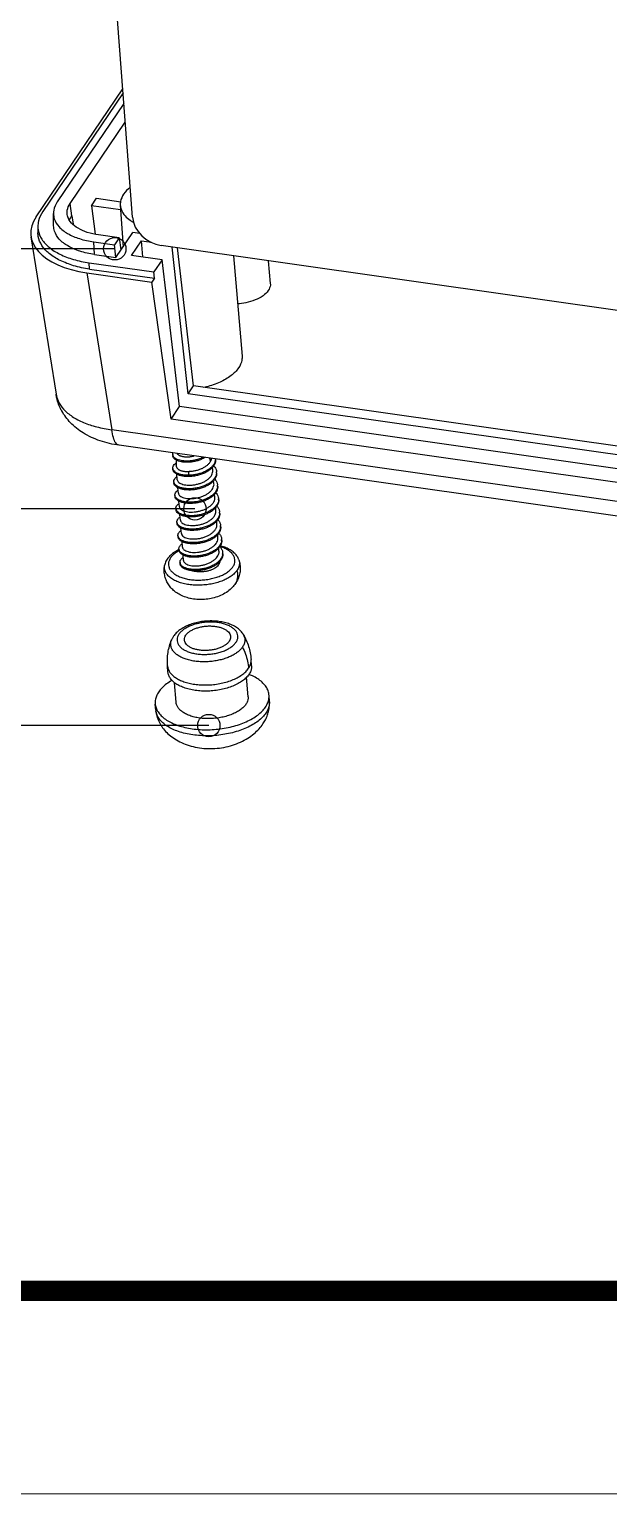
# Model space of a CAD drawing. Header units: millimetres. Extents: x 7899 to 8374, y 2483 to 2813.
# Drawn here: x 8107.9 to 8131.3, y 2483.2 to 2542.3 of the extents above; entities that cross this region are included whole.
import ezdxf
from ezdxf.enums import TextEntityAlignment as Align

# ---------------------------------------------------------------- set-up
doc = ezdxf.new("R2010")
doc.units = ezdxf.units.MM
doc.layers.add('4', color=7, linetype='Continuous')
doc.layers.add('from', color=7, linetype='Continuous', lineweight=13)
doc.styles.get("Standard").update_dxf_attribs({"font": 'arial.ttf', "width": 0.9})
doc.styles.add('宋体', font='SimSun.ttf')
doc.dimstyles.get("Standard").update_dxf_attribs({"dimtxt": 3, "dimasz": 0.1875, "dimexe": 0.66, "dimexo": 1, "dimgap": 0.09, "dimtad": 0, "dimdsep": 46, "dimtxsty": 'Standard', "dimcen": 0.09, "dimazin": 2, "dimtp": 0.01, "dimtm": 0.01, "dimtfac": 1, "dimtofl": 0, "dimtmove": 0, "dimatfit": 3, "dimfxl": 0, "dimtolj": 1, "dimarcsym": 0})

# ---------------------------------------------------------------- blocks, each defined once
blk = doc.blocks.new('TK-D')
at = {"layer": 'from'}
blk.add_lwpolyline([(-594.5, -413.12), (594.5, -413.12), (594.5, 413.12), (-594.5, 413.12)], close=True, dxfattribs=at)
at = {"layer": 'from', "const_width": 2.05}
blk.add_lwpolyline([(-574.01, -392.63), (-574.01, 392.63), (574.01, 392.63), (574.01, -392.63), (-574.01, -392.63)], dxfattribs=at)
at = {"layer": 'from', "color": 6, "style": '宋体', "width": 0.7}
blk.add_attdef('40004', text='', height=8.32, dxfattribs=at).set_placement((430.84, -344.43), align=Align.MIDDLE)
blk = doc.blocks.new('*u128')
at = {"color": 7, "linetype": 'Continuous'}
for p, q in [((-54.998, -91.59), (-54.993, -91.645)), ((-54.992, -92.206), (-54.988, -92.261)), ((-54.838, -92.113), (-54.839, -92.099)), ((-54.838, -92.113), (-54.825, -92.161)), ((-54.792, -92.717), (-54.811, -92.469)), ((-54.296, -92.519), (-54.258, -92.353)), ((-54.292, -92.574), (-54.296, -92.519)), ((-53.199, -92.293), (-53.21, -92.156)), ((-53.028, -92.415), (-53.033, -92.36)), ((-54.947, -92.807), (-54.943, -92.862)), ((-54.746, -93.321), (-54.765, -93.075)), ((-53.154, -92.896), (-53.164, -92.763)), ((-52.982, -93.018), (-52.986, -92.963)), ((-54.901, -93.414), (-54.897, -93.469)), ((-54.7, -93.925), (-54.719, -93.679)), ((-53.108, -93.5), (-53.118, -93.365)), ((-53.002, -93.923), (-53.03, -93.917)), ((-52.937, -93.622), (-52.941, -93.567)), ((-54.855, -94.015), (-54.851, -94.069)), ((-54.654, -94.528), (-54.673, -94.284)), ((-53.062, -94.104), (-53.072, -93.968)), ((-53.016, -94.708), (-53.026, -94.576)), ((-52.891, -94.224), (-52.895, -94.168)), ((-54.809, -94.621), (-54.805, -94.676)), ((-54.764, -95.222), (-54.76, -95.277)), ((-54.609, -95.132), (-54.627, -94.888)), ((-52.97, -95.312), (-52.98, -95.179)), ((-52.845, -94.831), (-52.849, -94.775)), ((-54.718, -95.829), (-54.714, -95.883)), ((-54.563, -95.736), (-54.581, -95.492)), ((-52.925, -95.916), (-52.935, -95.783)), ((-52.799, -95.435), (-52.803, -95.38)), ((-54.672, -96.431), (-54.667, -96.487)), ((-54.517, -96.34), (-54.536, -96.096)), ((-52.754, -96.036), (-52.758, -95.98)), ((-55.21, -101.342), (-55.231, -101.067)), ((-55.231, -101.067), (-55.231, -101.067)), ((-51.462, -101.057), (-51.483, -100.783)), ((-51.617, -102.449), (-51.683, -101.575)), ((-51.579, -101.45), (-51.58, -101.45)), ((-54.847, -102.694), (-54.914, -101.821)), ((-50.664, -102.668), (-50.679, -102.393)), ((-55.757, -103.054), (-55.783, -102.78))]:
    blk.add_line(p, q, dxfattribs=at)
for centre, radius, start, end in [((-54.813, -91.573), 0.185, 202.09945, 203.82185), ((-51.818, -91.87), 3.029, 179.30721, 184.33866), ((-56.547, -92.407), 3.284, 9.05809, 11.52149), ((-53.472, -91.788), 0.39, 356.19512, 0.32338), ((-54.611, -92.081), 0.228, 184.43929, 187.98342), ((-54.604, -92.08), 0.235, 188.00938, 199.92602), ((-53.42, -92.39), 0.388, 356.35263, 4.37219), ((-53.352, -92.992), 0.367, 356.03115, 4.47058), ((-53.511, -93.572), 0.594, 325.56885, 326.16071), ((-53.459, -94.306), 0.596, 39.96018, 42.36401), ((-53.333, -93.597), 0.393, 357.68586, 4.37034), ((-53.331, -93.597), 0.391, 356.47015, 357.67375), ((-54.644, -93.991), 0.213, 200.90932, 207.75241), ((-53.279, -94.197), 0.385, 356.13698, 4.31221), ((-54.611, -94.602), 0.199, 200.9892, 203.19163), ((-53.249, -94.805), 0.4, 352.72662, 356.29834), ((-53.242, -94.805), 0.394, 356.28297, 4.33676), ((-54.558, -95.2), 0.207, 201.05219, 204.77594), ((-53.846, -97.635), 1.982, 116.06014, 116.31848), ((-54.523, -95.808), 0.197, 201.73351, 206.08377), ((-53.181, -95.407), 0.379, 352.85677, 355.84249), ((-53.169, -95.408), 0.368, 355.80659, 4.33945), ((-54.486, -96.417), 0.186, 184.37646, 194.35637), ((-53.158, -96.009), 0.401, 353.69748, 356.21853), ((-53.145, -96.01), 0.388, 356.17717, 4.33554), ((-53.986, -95.082), 1.718, 269.73093, 270.07885), ((-54.528, -100.111), 0.565, 158.14189, 160.47761), ((-54.319, -102.93), 1.443, 184.32922, 184.91814), ((-55.058, -102.987), 0.702, 185.47437, 189.12017), ((-51.379, -102.707), 0.717, 1.95713, 3.12718)]:
    blk.add_arc(centre, radius, start, end, dxfattribs=at)
for points, start_tangent, end_tangent in [([(-54.998, -91.59), (-54.998, -91.574), (-54.986, -91.515)], (-0.079035, 0.996872), (0.345196, 0.938531)), ([(-54.985, -91.643), (-54.998, -91.59)], (-0.376212, 0.926533), (-0.079035, 0.996872)), ([(-53.556, -91.721), (-53.64, -91.768), (-53.794, -91.835), (-53.96, -91.886), (-54.133, -91.92), (-54.302, -91.935), (-54.465, -91.933), (-54.614, -91.914), (-54.744, -91.879), (-54.851, -91.831), (-54.93, -91.771), (-54.979, -91.703), (-54.993, -91.645)], (-0.852425, -0.52285), (-0.079035, 0.996872)), ([(-53.635, -91.708), (-53.644, -91.713), (-53.798, -91.78), (-53.964, -91.831), (-54.137, -91.865), (-54.306, -91.88), (-54.469, -91.878), (-54.618, -91.859), (-54.749, -91.825), (-54.855, -91.776), (-54.935, -91.717), (-54.983, -91.648)], (-0.887658, -0.460503), (-0.403892, 0.914807)), ([(-54.8, -91.543), (-54.794, -91.552), (-54.771, -91.577), (-54.741, -91.601), (-54.704, -91.623), (-54.66, -91.643), (-54.611, -91.659), (-54.557, -91.672), (-54.499, -91.682), (-54.436, -91.688), (-54.371, -91.69), (-54.303, -91.688), (-54.232, -91.683), (-54.161, -91.673), (-54.089, -91.66), (-54.046, -91.65)], (0.536078, -0.844168), (0.969884, 0.243567)), ([(-53.083, -91.814), (-53.089, -91.86), (-53.127, -91.975), (-53.199, -92.086), (-53.301, -92.19), (-53.431, -92.284), (-53.583, -92.365), (-53.751, -92.43), (-53.931, -92.478), (-54.115, -92.508), (-54.297, -92.519)], (-0.06626, -0.997802), (-0.999969, -0.007917)), ([(-53.079, -91.815), (-53.085, -91.915), (-53.123, -92.03), (-53.195, -92.141), (-53.297, -92.245), (-53.427, -92.339), (-53.579, -92.42), (-53.747, -92.485), (-53.927, -92.533), (-54.111, -92.563), (-54.292, -92.574)], (0.075351, -0.997157), (-0.999969, -0.007905)), ([(-53.303, -91.89), (-53.332, -91.939), (-53.367, -91.985), (-53.408, -92.031), (-53.456, -92.074), (-53.508, -92.115), (-53.566, -92.154), (-53.628, -92.19), (-53.692, -92.221), (-53.757, -92.249), (-53.827, -92.275), (-53.901, -92.297), (-53.976, -92.316), (-54.051, -92.331), (-54.12, -92.342), (-54.187, -92.349), (-54.258, -92.353)], (-0.456682, -0.88963), (-0.999403, -0.034536)), ([(-53.262, -91.761), (-53.269, -91.799), (-53.284, -91.846), (-53.303, -91.89)], (-0.127839, -0.991795), (-0.456682, -0.88963)), ([(-54.992, -92.206), (-54.99, -92.159), (-54.959, -92.079), (-54.894, -92.002), (-54.845, -91.964)], (-0.073999, 0.997258), (0.81529, 0.579053)), ([(-54.981, -92.257), (-54.986, -92.24), (-54.992, -92.206)], (-0.35399, 0.935249), (-0.073999, 0.997258)), ([(-54.292, -92.574), (-54.466, -92.566), (-54.623, -92.54), (-54.757, -92.497), (-54.864, -92.441), (-54.941, -92.372), (-54.982, -92.295), (-54.988, -92.261)], (-0.999956, -0.009331), (-0.073999, 0.997258)), ([(-54.296, -92.519), (-54.47, -92.511), (-54.627, -92.485), (-54.761, -92.442), (-54.868, -92.386), (-54.946, -92.317), (-54.981, -92.257)], (-0.999956, -0.009331), (-0.35399, 0.935249)), ([(-54.947, -92.807), (-54.941, -92.745), (-54.901, -92.666), (-54.829, -92.591), (-54.804, -92.571)], (-0.071283, 0.997456), (0.806089, 0.591795)), ([(-53.028, -92.415), (-53.028, -92.43), (-53.041, -92.547), (-53.09, -92.664), (-53.174, -92.776), (-53.287, -92.879), (-53.427, -92.971), (-53.589, -93.048), (-53.766, -93.108), (-53.949, -93.15), (-54.131, -93.173), (-54.308, -93.177), (-54.474, -93.163), (-54.623, -93.132), (-54.748, -93.085), (-54.845, -93.026), (-54.91, -92.956), (-54.941, -92.879), (-54.943, -92.862)], (0.076266, -0.997088), (-0.071283, 0.997456)), ([(-53.032, -92.414), (-53.045, -92.492), (-53.094, -92.609), (-53.178, -92.721), (-53.291, -92.824), (-53.431, -92.916), (-53.593, -92.993), (-53.77, -93.053), (-53.954, -93.095), (-54.135, -93.118), (-54.312, -93.122), (-54.478, -93.108), (-54.627, -93.077), (-54.753, -93.03), (-54.849, -92.971), (-54.914, -92.901), (-54.935, -92.859)], (-0.062915, -0.998019), (-0.354956, 0.934883)), ([(-54.825, -92.16), (-54.809, -92.189), (-54.786, -92.216), (-54.756, -92.242), (-54.72, -92.266), (-54.678, -92.287), (-54.631, -92.306), (-54.579, -92.322), (-54.522, -92.335), (-54.461, -92.344), (-54.396, -92.351), (-54.328, -92.354), (-54.258, -92.353)], (0.410339, -0.911933), (0.999454, 0.033053)), ([(-54.275, -92.96), (-54.123, -92.954), (-53.966, -92.931), (-53.811, -92.893), (-53.662, -92.838), (-53.527, -92.77), (-53.409, -92.689), (-53.315, -92.598), (-53.247, -92.5)], (0.999907, -0.013651), (0.471198, 0.882027)), ([(-53.247, -92.5), (-53.207, -92.397), (-53.199, -92.294), (-53.199, -92.293)], (0.471198, 0.882027), (-0.075582, 0.99714)), ([(-53.16, -92.089), (-53.108, -92.152), (-53.053, -92.261), (-53.033, -92.36)], (0.685609, -0.72797), (0.076266, -0.997088)), ([(-54.935, -92.859), (-54.945, -92.824), (-54.947, -92.807)], (-0.354956, 0.934883), (-0.071283, 0.997456)), ([(-54.901, -93.414), (-54.892, -93.342), (-54.851, -93.263), (-54.776, -93.188), (-54.758, -93.174)], (-0.074317, 0.997235), (0.808735, 0.588173)), ([(-52.982, -93.018), (-52.981, -93.051), (-53, -93.168), (-53.054, -93.284), (-53.141, -93.395), (-53.258, -93.496), (-53.401, -93.585), (-53.563, -93.66), (-53.738, -93.718), (-53.921, -93.757), (-54.104, -93.778), (-54.281, -93.78), (-54.445, -93.765), (-54.589, -93.732), (-54.711, -93.684), (-54.806, -93.624), (-54.869, -93.553), (-54.896, -93.477), (-54.897, -93.469)], (0.077518, -0.996991), (-0.074317, 0.997235)), ([(-52.986, -93.017), (-53.005, -93.113), (-53.059, -93.229), (-53.145, -93.34), (-53.263, -93.441), (-53.405, -93.53), (-53.567, -93.605), (-53.742, -93.663), (-53.925, -93.702), (-54.108, -93.723), (-54.285, -93.725), (-54.449, -93.71), (-54.594, -93.677), (-54.715, -93.629), (-54.81, -93.569), (-54.873, -93.498), (-54.889, -93.466)], (-0.068803, -0.99763), (-0.362509, 0.93198)), ([(-54.792, -92.717), (-54.772, -92.779), (-54.722, -92.837), (-54.644, -92.886), (-54.54, -92.924), (-54.416, -92.95), (-54.275, -92.96)], (0.076818, -0.997045), (0.999907, -0.013651)), ([(-54.229, -93.563), (-54.077, -93.558), (-53.92, -93.535), (-53.765, -93.497), (-53.617, -93.442), (-53.481, -93.374), (-53.364, -93.293), (-53.269, -93.202), (-53.201, -93.104)], (0.99985, -0.017344), (0.472543, 0.881307)), ([(-53.201, -93.104), (-53.162, -93.002), (-53.153, -92.898), (-53.154, -92.896)], (0.472543, 0.881307), (-0.076008, 0.997107)), ([(-53.113, -92.695), (-53.053, -92.772), (-53.001, -92.882), (-52.986, -92.963)], (0.677688, -0.73535), (0.077518, -0.996991)), ([(-54.889, -93.466), (-54.9, -93.422), (-54.901, -93.414)], (-0.362509, 0.93198), (-0.074317, 0.997235)), ([(-54.855, -94.015), (-54.855, -94.013), (-54.843, -93.933), (-54.795, -93.854), (-54.713, -93.78), (-54.711, -93.778)], (-0.075216, 0.997167), (0.808262, 0.588823)), ([(-53.021, -93.908), (-53.109, -94.012), (-53.23, -94.112), (-53.377, -94.201), (-53.544, -94.274), (-53.721, -94.328), (-53.902, -94.365), (-54.083, -94.383), (-54.257, -94.383), (-54.42, -94.365), (-54.564, -94.33), (-54.683, -94.28), (-54.772, -94.217), (-54.829, -94.145), (-54.851, -94.069)], (-0.565406, -0.824813), (-0.075216, 0.997167)), ([(-52.941, -93.621), (-52.963, -93.732), (-53.022, -93.848), (-53.113, -93.957), (-53.234, -94.057), (-53.382, -94.146), (-53.548, -94.219), (-53.725, -94.274), (-53.906, -94.31), (-54.087, -94.329), (-54.261, -94.328), (-54.424, -94.31), (-54.568, -94.275), (-54.687, -94.225), (-54.776, -94.162), (-54.833, -94.091)], (-0.061551, -0.998104), (-0.46519, 0.885211)), ([(-54.746, -93.321), (-54.726, -93.383), (-54.676, -93.441), (-54.598, -93.49), (-54.494, -93.528), (-54.37, -93.553), (-54.229, -93.563)], (0.076238, -0.99709), (0.99985, -0.017344)), ([(-54.7, -93.925), (-54.68, -93.987), (-54.63, -94.044), (-54.552, -94.094), (-54.449, -94.132), (-54.324, -94.157), (-54.183, -94.167)], (0.077016, -0.99703), (0.999905, -0.013765)), ([(-54.183, -94.167), (-54.031, -94.161), (-53.874, -94.139), (-53.719, -94.101), (-53.571, -94.046), (-53.435, -93.978), (-53.318, -93.897), (-53.223, -93.806), (-53.155, -93.707)], (0.999905, -0.013765), (0.471647, 0.881788)), ([(-53.155, -93.707), (-53.116, -93.605), (-53.108, -93.502), (-53.108, -93.5)], (0.471647, 0.881788), (-0.075701, 0.997131)), ([(-53.066, -93.299), (-53, -93.386), (-52.953, -93.496), (-52.941, -93.567)], (0.681371, -0.731938), (0.076046, -0.997104)), ([(-52.937, -93.622), (-52.936, -93.668), (-52.959, -93.787), (-53.018, -93.903)], (0.076046, -0.997104), (-0.556856, -0.830609)), ([(-53.002, -93.923), (-52.964, -93.975), (-52.933, -94.028), (-52.911, -94.084), (-52.898, -94.141), (-52.895, -94.168)], (0.645214, -0.764002), (0.075593, -0.997139)), ([(-54.843, -94.067), (-54.855, -94.015)], (-0.356317, 0.934365), (-0.075216, 0.997167)), ([(-54.809, -94.621), (-54.81, -94.602), (-54.804, -94.563), (-54.791, -94.523), (-54.769, -94.483), (-54.738, -94.445), (-54.699, -94.407), (-54.666, -94.382)], (-0.075703, 0.99713), (0.810656, 0.585522)), ([(-52.891, -94.224), (-52.89, -94.258), (-52.895, -94.318), (-52.909, -94.377), (-52.932, -94.435), (-52.963, -94.493), (-53.003, -94.549), (-53.051, -94.604), (-53.106, -94.656), (-53.169, -94.705), (-53.238, -94.751), (-53.312, -94.794), (-53.392, -94.834), (-53.476, -94.869), (-53.563, -94.9), (-53.653, -94.927), (-53.745, -94.949), (-53.838, -94.966), (-53.931, -94.978), (-54.023, -94.986), (-54.113, -94.989), (-54.202, -94.988), (-54.286, -94.981), (-54.367, -94.97), (-54.442, -94.955), (-54.512, -94.935), (-54.576, -94.912), (-54.633, -94.885), (-54.683, -94.856), (-54.725, -94.823), (-54.758, -94.788), (-54.783, -94.751), (-54.798, -94.712), (-54.805, -94.676)], (0.075608, -0.997138), (-0.075964, 0.997111)), ([(-52.895, -94.223), (-52.898, -94.256), (-52.911, -94.314), (-52.933, -94.372), (-52.962, -94.429), (-53, -94.485), (-53.045, -94.539), (-53.099, -94.59), (-53.159, -94.639), (-53.225, -94.686), (-53.297, -94.729), (-53.374, -94.768), (-53.456, -94.804), (-53.54, -94.836), (-53.628, -94.864), (-53.718, -94.887), (-53.809, -94.905), (-53.901, -94.919), (-53.992, -94.928), (-54.081, -94.933), (-54.169, -94.934), (-54.254, -94.93), (-54.335, -94.921), (-54.412, -94.907), (-54.483, -94.89), (-54.549, -94.869), (-54.608, -94.844), (-54.661, -94.817), (-54.706, -94.786), (-54.744, -94.753), (-54.774, -94.718), (-54.794, -94.681)], (-0.066796, -0.997767), (-0.393767, 0.91921)), ([(-54.654, -94.528), (-54.634, -94.591), (-54.584, -94.648), (-54.506, -94.698), (-54.403, -94.736), (-54.278, -94.761), (-54.137, -94.771)], (0.076509, -0.997069), (0.999879, -0.015543)), ([(-54.137, -94.771), (-53.986, -94.765), (-53.829, -94.743), (-53.674, -94.704), (-53.525, -94.65), (-53.39, -94.581), (-53.272, -94.501), (-53.177, -94.409), (-53.109, -94.311)], (0.999879, -0.015543), (0.471965, 0.881617)), ([(-53.109, -94.311), (-53.074, -94.226), (-53.061, -94.139), (-53.062, -94.104)], (0.471965, 0.881617), (-0.075966, 0.99711)), ([(-52.973, -94.508), (-52.96, -94.523), (-52.921, -94.574), (-52.89, -94.628), (-52.868, -94.683), (-52.854, -94.739), (-52.849, -94.775)], (0.6787, -0.734416), (0.075661, -0.997134)), ([(-54.797, -94.673), (-54.806, -94.642), (-54.809, -94.621)], (-0.358149, 0.933664), (-0.075703, 0.99713)), ([(-54.764, -95.222), (-54.764, -95.21), (-54.76, -95.17), (-54.747, -95.13), (-54.725, -95.091), (-54.695, -95.052), (-54.656, -95.014), (-54.62, -94.986)], (-0.075923, 0.997114), (0.808746, 0.588158)), ([(-54.752, -95.275), (-54.76, -95.249), (-54.764, -95.222)], (-0.358978, 0.933346), (-0.075923, 0.997114)), ([(-52.845, -94.831), (-52.844, -94.864), (-52.849, -94.923), (-52.863, -94.982), (-52.886, -95.041), (-52.918, -95.098), (-52.959, -95.154), (-53.007, -95.209), (-53.063, -95.261), (-53.125, -95.311), (-53.194, -95.357), (-53.268, -95.4), (-53.348, -95.439), (-53.432, -95.474), (-53.52, -95.505), (-53.61, -95.531), (-53.702, -95.553), (-53.795, -95.571), (-53.888, -95.583), (-53.98, -95.59), (-54.07, -95.593), (-54.158, -95.591), (-54.243, -95.584), (-54.323, -95.573), (-54.399, -95.558), (-54.468, -95.539), (-54.532, -95.515), (-54.589, -95.488), (-54.638, -95.458), (-54.68, -95.425), (-54.713, -95.39), (-54.737, -95.354), (-54.753, -95.315), (-54.759, -95.277)], (0.075512, -0.997145), (-0.072843, 0.997343)), ([(-52.852, -94.855), (-52.863, -94.914), (-52.884, -94.971), (-52.913, -95.028), (-52.951, -95.084), (-52.996, -95.138), (-53.049, -95.19), (-53.108, -95.239), (-53.174, -95.286), (-53.245, -95.329), (-53.321, -95.369), (-53.403, -95.405), (-53.487, -95.437), (-53.575, -95.465), (-53.665, -95.489), (-53.756, -95.508), (-53.847, -95.522), (-53.938, -95.532), (-54.028, -95.538), (-54.116, -95.538), (-54.201, -95.534), (-54.282, -95.525), (-54.359, -95.512), (-54.431, -95.495), (-54.498, -95.475), (-54.558, -95.451), (-54.612, -95.423), (-54.657, -95.393), (-54.695, -95.36), (-54.725, -95.324), (-54.746, -95.287)], (-0.126567, -0.991958), (-0.418846, 0.908057)), ([(-54.609, -95.132), (-54.589, -95.195), (-54.539, -95.252), (-54.46, -95.301), (-54.357, -95.34), (-54.232, -95.365), (-54.091, -95.375)], (0.076489, -0.99707), (0.999876, -0.015757)), ([(-54.091, -95.375), (-53.94, -95.369), (-53.783, -95.347), (-53.628, -95.308), (-53.479, -95.254), (-53.344, -95.185), (-53.226, -95.104), (-53.132, -95.013), (-53.063, -94.915)], (0.999876, -0.015757), (0.472093, 0.881549)), ([(-53.063, -94.915), (-53.024, -94.813), (-53.016, -94.709), (-53.016, -94.708)], (0.472093, 0.881549), (-0.075801, 0.997123)), ([(-52.928, -95.112), (-52.918, -95.122), (-52.879, -95.173), (-52.847, -95.227), (-52.823, -95.282), (-52.808, -95.339), (-52.803, -95.38)], (0.675089, -0.737737), (0.075636, -0.997136)), ([(-54.725, -95.858), (-54.766, -95.879), (-54.96, -95.997), (-55.122, -96.133), (-55.245, -96.28)], (-0.896342, -0.443363), (-0.560333, -0.828267)), ([(-54.718, -95.829), (-54.719, -95.817), (-54.715, -95.777), (-54.702, -95.737), (-54.681, -95.698), (-54.651, -95.659), (-54.614, -95.621), (-54.574, -95.589)], (-0.075901, 0.997115), (0.808479, 0.588525)), ([(-54.706, -95.881), (-54.714, -95.856), (-54.718, -95.829)], (-0.369938, 0.929057), (-0.075901, 0.997115)), ([(-52.799, -95.435), (-52.798, -95.469), (-52.803, -95.528), (-52.818, -95.588), (-52.842, -95.646), (-52.874, -95.704), (-52.914, -95.76), (-52.963, -95.814), (-53.018, -95.866), (-53.081, -95.915), (-53.15, -95.962), (-53.225, -96.004), (-53.305, -96.044), (-53.389, -96.079), (-53.477, -96.11), (-53.567, -96.136), (-53.659, -96.158), (-53.751, -96.175), (-53.844, -96.187), (-53.936, -96.194), (-54.027, -96.197), (-54.115, -96.195), (-54.199, -96.188), (-54.28, -96.177), (-54.355, -96.161), (-54.425, -96.142), (-54.488, -96.118), (-54.544, -96.092), (-54.593, -96.062), (-54.635, -96.029), (-54.668, -95.993), (-54.692, -95.956), (-54.708, -95.917), (-54.714, -95.884)], (0.074785, -0.9972), (-0.083235, 0.99653)), ([(-52.805, -95.454), (-52.816, -95.512), (-52.837, -95.57), (-52.865, -95.627), (-52.902, -95.683), (-52.946, -95.737), (-52.998, -95.79), (-53.056, -95.839), (-53.122, -95.886), (-53.193, -95.929), (-53.269, -95.969), (-53.35, -96.006), (-53.434, -96.039), (-53.522, -96.067), (-53.611, -96.091), (-53.702, -96.111), (-53.794, -96.125), (-53.885, -96.135), (-53.975, -96.141), (-54.063, -96.141), (-54.148, -96.138), (-54.23, -96.13), (-54.308, -96.118), (-54.38, -96.101), (-54.447, -96.081), (-54.507, -96.057), (-54.561, -96.029), (-54.607, -95.999), (-54.646, -95.966), (-54.677, -95.931), (-54.7, -95.895)], (-0.124296, -0.992245), (-0.439359, 0.898311)), ([(-54.563, -95.736), (-54.543, -95.798), (-54.493, -95.856), (-54.414, -95.905), (-54.311, -95.943), (-54.186, -95.969), (-54.046, -95.979)], (0.076458, -0.997073), (0.999873, -0.015906)), ([(-54.046, -95.979), (-53.894, -95.973), (-53.737, -95.951), (-53.582, -95.912), (-53.434, -95.858), (-53.298, -95.789), (-53.181, -95.708), (-53.086, -95.617), (-53.018, -95.519)], (0.999873, -0.015906), (0.472203, 0.88149)), ([(-53.018, -95.519), (-52.979, -95.417), (-52.97, -95.313), (-52.97, -95.312)], (0.472203, 0.88149), (-0.075815, 0.997122)), ([(-52.882, -95.716), (-52.876, -95.722), (-52.835, -95.773), (-52.803, -95.826), (-52.779, -95.881), (-52.763, -95.938), (-52.758, -95.98)], (0.679281, -0.733878), (0.075756, -0.997126)), ([(-52.3, -96.623), (-52.234, -96.494), (-52.207, -96.362), (-52.221, -96.233), (-52.275, -96.109), (-52.369, -95.993), (-52.499, -95.888), (-52.662, -95.798), (-52.853, -95.726), (-52.878, -95.719)], (0.560333, 0.828267), (-0.959319, 0.282323)), ([(-52.033, -96.308), (-52.103, -96.162), (-52.217, -96.022), (-52.371, -95.897), (-52.56, -95.79), (-52.778, -95.707), (-52.863, -95.682)], (-0.322364, 0.946616), (-0.966318, 0.257352)), ([(-55.245, -96.28), (-55.3, -96.373), (-55.338, -96.467), (-55.362, -96.56)], (-0.560333, -0.828267), (-0.175903, -0.984407)), ([(-55.096, -96.224), (-55.163, -96.354), (-55.19, -96.485), (-55.175, -96.615), (-55.121, -96.738), (-55.028, -96.855), (-54.897, -96.959), (-54.734, -97.049), (-54.543, -97.121), (-54.33, -97.174), (-54.099, -97.206), (-53.858, -97.218), (-53.613, -97.208), (-53.37, -97.176), (-53.135, -97.124), (-52.915, -97.053), (-52.718, -96.966), (-52.546, -96.862), (-52.406, -96.747), (-52.3, -96.623)], (-0.560333, -0.828267), (0.560333, 0.828267)), ([(-54.711, -95.899), (-54.85, -95.985), (-54.991, -96.1), (-55.096, -96.224)], (-0.878228, -0.478243), (-0.560333, -0.828267)), ([(-54.672, -96.431), (-54.672, -96.424), (-54.669, -96.384), (-54.658, -96.344), (-54.638, -96.305), (-54.609, -96.266), (-54.572, -96.228), (-54.528, -96.193)], (-0.075938, 0.997113), (0.81185, 0.583867)), ([(-54.292, -96.769), (-54.311, -96.765), (-54.38, -96.745), (-54.444, -96.721), (-54.5, -96.694), (-54.549, -96.664), (-54.59, -96.631), (-54.623, -96.596), (-54.647, -96.559), (-54.662, -96.521), (-54.667, -96.487)], (-0.975368, 0.220584), (-0.078667, 0.996901)), ([(-54.652, -96.502), (-54.666, -96.463)], (-0.440004, 0.897996), (-0.247715, 0.968833)), ([(-52.906, -96.348), (-52.947, -96.389), (-53.006, -96.439), (-53.071, -96.486), (-53.141, -96.53), (-53.217, -96.57), (-53.297, -96.607), (-53.381, -96.64), (-53.468, -96.669), (-53.558, -96.693), (-53.649, -96.712), (-53.74, -96.727), (-53.831, -96.738), (-53.921, -96.744), (-54.01, -96.746), (-54.095, -96.743), (-54.177, -96.735), (-54.255, -96.722), (-54.328, -96.706), (-54.395, -96.686), (-54.456, -96.662), (-54.511, -96.636), (-54.558, -96.606), (-54.598, -96.573), (-54.629, -96.538), (-54.652, -96.502)], (-0.682369, -0.731008), (-0.440004, 0.897996)), ([(-54.517, -96.34), (-54.497, -96.402), (-54.447, -96.46), (-54.369, -96.509), (-54.265, -96.547), (-54.141, -96.572), (-54, -96.583)], (0.076435, -0.997075), (0.999874, -0.015875)), ([(-54, -96.583), (-53.848, -96.577), (-53.692, -96.554), (-53.536, -96.516), (-53.388, -96.462), (-53.252, -96.393), (-53.135, -96.312), (-53.04, -96.221), (-52.972, -96.123)], (0.999874, -0.015875), (0.472219, 0.881481)), ([(-52.877, -96.374), (-52.918, -96.42), (-52.974, -96.472), (-53.037, -96.521), (-53.106, -96.567), (-53.182, -96.609), (-53.262, -96.648), (-53.346, -96.683), (-53.433, -96.714), (-53.523, -96.741), (-53.615, -96.762), (-53.708, -96.779), (-53.801, -96.791), (-53.893, -96.798), (-53.984, -96.801)], (-0.640449, -0.768001), (-0.999999, -0.001371)), ([(-52.89, -96.392), (-52.896, -96.433), (-52.93, -96.514), (-52.992, -96.593), (-53.079, -96.665), (-53.189, -96.728), (-53.318, -96.781), (-53.462, -96.82), (-53.614, -96.845)], (-0.054467, -0.998516), (-0.993979, -0.109574)), ([(-52.972, -96.123), (-52.933, -96.021), (-52.924, -95.917), (-52.925, -95.916)], (0.472219, 0.881481), (-0.07583, 0.997121)), ([(-52.759, -96.053), (-52.77, -96.111), (-52.789, -96.169), (-52.816, -96.227), (-52.852, -96.283), (-52.896, -96.337), (-52.906, -96.348)], (-0.109735, -0.993961), (-0.682369, -0.731008)), ([(-52.754, -96.036), (-52.752, -96.075), (-52.758, -96.134), (-52.773, -96.193), (-52.797, -96.252), (-52.829, -96.309), (-52.87, -96.365), (-52.877, -96.374)], (0.080157, -0.996782), (-0.640449, -0.768001)), ([(-52.033, -96.308), (-51.982, -96.518), (-51.971, -96.735), (-52, -96.953), (-52.07, -97.166), (-52.183, -97.371)], (0.322364, -0.946616), (-0.560333, -0.828267)), ([(-52.033, -96.308), (-52.007, -96.46), (-52.033, -96.62), (-52.113, -96.778)], (0.321057, -0.94706), (-0.560333, -0.828267)), ([(-54.237, -98.037), (-54.476, -97.966), (-54.715, -97.855), (-54.917, -97.717), (-55.076, -97.563), (-55.205, -97.389), (-55.298, -97.202), (-55.359, -96.995), (-55.381, -96.78), (-55.362, -96.56)], (-0.974944, 0.222449), (0.175903, 0.984407)), ([(-55.37, -96.648), (-55.362, -96.56)], (-0.00665, 0.999978), (0.176043, 0.984382)), ([(-54.275, -97.42), (-54.527, -97.371), (-54.757, -97.299), (-54.964, -97.203), (-55.133, -97.088), (-55.262, -96.953), (-55.341, -96.807), (-55.37, -96.648)], (-0.990014, 0.140966), (-0.00665, 0.999978)), ([(-53.994, -96.801), (-54.072, -96.799), (-54.156, -96.792), (-54.236, -96.781), (-54.292, -96.769)], (-0.999989, 0.004702), (-0.975368, 0.220584)), ([(-52.113, -96.778), (-52.166, -96.847), (-52.228, -96.915), (-52.297, -96.977), (-52.373, -97.036), (-52.458, -97.093), (-52.55, -97.146), (-52.644, -97.194), (-52.743, -97.238), (-52.856, -97.281), (-52.973, -97.32), (-53.092, -97.353), (-53.213, -97.381), (-53.342, -97.406), (-53.472, -97.425), (-53.606, -97.438), (-53.741, -97.446), (-53.875, -97.448), (-54.008, -97.445), (-54.143, -97.435), (-54.275, -97.42)], (-0.560333, -0.828267), (-0.990014, 0.140966)), ([(-53.98, -96.84), (-54.093, -96.819), (-54.196, -96.788), (-54.203, -96.786)], (-0.990014, 0.140966), (-0.93806, 0.346474)), ([(-53.614, -96.845), (-53.738, -96.853), (-53.861, -96.852), (-53.98, -96.84)], (-0.993979, -0.109574), (-0.990014, 0.140966)), ([(-52.183, -97.371), (-52.178, -97.363), (-52.114, -97.236), (-52.081, -97.091), (-52.08, -96.937), (-52.113, -96.778)], (0.560459, 0.828182), (-0.291945, 0.956435)), ([(-52.183, -97.371), (-52.332, -97.554), (-52.533, -97.727), (-52.784, -97.877), (-53.065, -97.988), (-53.352, -98.057), (-53.638, -98.088), (-53.924, -98.084), (-54.207, -98.044), (-54.237, -98.037)], (-0.560333, -0.828267), (-0.974944, 0.222449)), ([(-51.835, -99.657), (-51.943, -99.512), (-52.094, -99.377), (-52.284, -99.262), (-52.503, -99.171), (-52.74, -99.106), (-52.99, -99.067), (-53.248, -99.052), (-53.508, -99.061), (-53.766, -99.093), (-54.016, -99.148), (-54.255, -99.225), (-54.476, -99.325), (-54.674, -99.446), (-54.839, -99.586), (-54.965, -99.738)], (-0.507985, 0.861366), (-0.560333, -0.828267)), ([(-52.163, -100.009), (-52.102, -99.891), (-52.077, -99.771), (-52.09, -99.653), (-52.14, -99.539), (-52.225, -99.433), (-52.344, -99.338), (-52.494, -99.256), (-52.668, -99.19), (-52.863, -99.141), (-53.074, -99.112), (-53.294, -99.101), (-53.519, -99.111), (-53.741, -99.139), (-53.955, -99.187), (-54.156, -99.252), (-54.336, -99.332), (-54.493, -99.426), (-54.622, -99.531), (-54.718, -99.645)], (0.560333, 0.828267), (-0.560333, -0.828267)), ([(-54.965, -99.738), (-54.999, -99.792), (-55.028, -99.846), (-55.052, -99.901)], (-0.560333, -0.828267), (-0.372259, -0.928129)), ([(-54.718, -99.645), (-54.779, -99.763), (-54.803, -99.883), (-54.79, -100.002), (-54.741, -100.115), (-54.655, -100.221), (-54.536, -100.317), (-54.387, -100.398), (-54.212, -100.464), (-54.017, -100.513), (-53.806, -100.543), (-53.586, -100.553), (-53.362, -100.544), (-53.139, -100.515), (-52.925, -100.467), (-52.724, -100.402), (-52.544, -100.322), (-52.387, -100.228), (-52.259, -100.123), (-52.163, -100.009)], (-0.560333, -0.828267), (0.560333, 0.828267)), ([(-54.474, -99.905), (-54.475, -99.88), (-54.458, -99.784), (-54.41, -99.689)], (-0.076219, 0.997091), (0.560333, 0.828267)), ([(-54.41, -99.689), (-54.333, -99.599), (-54.228, -99.515), (-54.1, -99.441), (-53.952, -99.379), (-53.787, -99.33), (-53.612, -99.296), (-53.432, -99.279), (-53.252, -99.278), (-53.078, -99.294), (-52.916, -99.326), (-52.769, -99.373), (-52.643, -99.434), (-52.541, -99.507), (-52.466, -99.59), (-52.42, -99.679), (-52.406, -99.749)], (0.560333, 0.828267), (0.07746, -0.996995)), ([(-52.406, -99.749), (-52.406, -99.774), (-52.422, -99.87), (-52.47, -99.965)], (0.07746, -0.996995), (-0.560333, -0.828267)), ([(-51.835, -99.657), (-51.833, -99.661), (-51.779, -99.791), (-51.765, -99.938), (-51.796, -100.081), (-51.869, -100.221)], (0.507801, -0.861474), (-0.560333, -0.828267)), ([(-51.835, -99.657), (-51.702, -99.916), (-51.597, -100.194), (-51.523, -100.484), (-51.483, -100.783)], (0.507985, -0.861366), (0.075629, -0.997136)), ([(-55.231, -101.067), (-55.236, -100.768), (-55.208, -100.471), (-55.146, -100.179), (-55.052, -99.901)], (-0.075629, 0.997136), (0.372259, 0.928129)), ([(-54.007, -100.856), (-54.233, -100.813), (-54.441, -100.752), (-54.63, -100.672), (-54.795, -100.574), (-54.922, -100.466), (-55.022, -100.336), (-55.075, -100.206), (-55.089, -100.059), (-55.06, -99.922)], (-0.990014, 0.140966), (0.334115, 0.942532)), ([(-53.801, -100.36), (-53.964, -100.328), (-54.111, -100.281), (-54.238, -100.22), (-54.34, -100.147), (-54.415, -100.064), (-54.46, -99.974), (-54.474, -99.905)], (-0.990014, 0.140966), (-0.076219, 0.997091)), ([(-51.869, -100.221), (-51.971, -100.344), (-52.099, -100.456), (-52.249, -100.556), (-52.42, -100.644), (-52.612, -100.722), (-52.828, -100.788), (-53.048, -100.835), (-53.287, -100.869), (-53.527, -100.883), (-53.768, -100.879), (-54.007, -100.856)], (-0.560333, -0.828267), (-0.990014, 0.140966)), ([(-52.47, -99.965), (-52.548, -100.056), (-52.653, -100.139), (-52.781, -100.213), (-52.929, -100.276), (-53.093, -100.324), (-53.267, -100.358), (-53.447, -100.375), (-53.627, -100.376), (-53.801, -100.36)], (-0.560333, -0.828267), (-0.990014, 0.140966)), ([(-51.869, -100.221), (-51.736, -100.536), (-51.646, -100.856), (-51.599, -101.175)], (0.440893, -0.897559), (0.075629, -0.997136)), ([(-55.231, -101.067), (-55.227, -101.098), (-55.192, -101.23), (-55.121, -101.359), (-55.011, -101.483), (-54.874, -101.592), (-54.698, -101.693), (-54.495, -101.777), (-54.266, -101.843), (-54.011, -101.892)], (0.075357, -0.997157), (0.990014, -0.140966)), ([(-51.599, -101.175), (-51.522, -101.03), (-51.486, -100.888), (-51.483, -100.783)], (0.560333, 0.828267), (-0.075067, 0.997178)), ([(-51.462, -101.057), (-51.462, -101.139), (-51.498, -101.295), (-51.578, -101.45)], (0.075547, -0.997142), (-0.560333, -0.828267)), ([(-55.035, -101.712), (-55.039, -101.715), (-55.278, -101.874), (-55.475, -102.047), (-55.626, -102.231)], (-0.864205, -0.50314), (-0.560333, -0.828267)), ([(-53.99, -102.166), (-54.257, -102.115), (-54.502, -102.041), (-54.717, -101.947), (-54.898, -101.834), (-55.041, -101.706), (-55.142, -101.565), (-55.199, -101.416), (-55.21, -101.342)], (-0.990014, 0.140966), (-0.075547, 0.997142)), ([(-54.011, -101.892), (-53.742, -101.918), (-53.463, -101.922), (-53.176, -101.904), (-52.887, -101.861), (-52.618, -101.797), (-52.344, -101.706), (-52.114, -101.601), (-51.896, -101.468), (-51.726, -101.326), (-51.599, -101.175)], (0.990014, -0.140966), (0.560333, 0.828267)), ([(-51.578, -101.45), (-51.703, -101.598), (-51.867, -101.736), (-52.067, -101.861), (-52.299, -101.97), (-52.556, -102.06), (-52.832, -102.129), (-53.12, -102.174), (-53.414, -102.196), (-53.707, -102.193), (-53.99, -102.166)], (-0.560333, -0.828267), (-0.990014, 0.140966)), ([(-50.679, -102.393), (-50.684, -102.335), (-50.737, -102.147), (-50.84, -101.967), (-50.991, -101.8), (-51.188, -101.649), (-51.427, -101.516), (-51.579, -101.45)], (-0.054653, 0.998505), (-0.930069, 0.367386)), ([(-55.626, -102.231), (-55.728, -102.422), (-55.78, -102.616), (-55.783, -102.78)], (-0.560333, -0.828267), (0.095574, -0.995422)), ([(-51.617, -102.449), (-51.617, -102.519), (-51.647, -102.654), (-51.717, -102.788)], (0.07559, -0.997139), (-0.560333, -0.828267)), ([(-50.838, -102.913), (-50.736, -102.722), (-50.684, -102.528), (-50.679, -102.393)], (0.560333, 0.828267), (-0.054653, 0.998505)), ([(-55.783, -102.78), (-55.78, -102.809), (-55.727, -102.997), (-55.624, -103.177), (-55.473, -103.344), (-55.276, -103.495), (-55.037, -103.628), (-54.762, -103.739), (-54.455, -103.826), (-54.123, -103.888)], (0.095574, -0.995422), (0.990014, -0.140966)), ([(-55.757, -103.054), (-55.725, -103.253), (-55.649, -103.493), (-55.53, -103.726), (-55.366, -103.948), (-55.158, -104.156), (-54.904, -104.344), (-54.605, -104.507), (-54.263, -104.637), (-53.891, -104.727), (-53.502, -104.772), (-53.105, -104.769), (-52.706, -104.72), (-52.316, -104.623), (-51.952, -104.482), (-51.629, -104.307), (-51.353, -104.107), (-51.123, -103.885), (-50.951, -103.666)], (0.08573, -0.996318), (0.560436, 0.828198)), ([(-54.1, -104.16), (-54.431, -104.098), (-54.737, -104.011), (-55.012, -103.9), (-55.25, -103.768), (-55.447, -103.616), (-55.598, -103.45), (-55.701, -103.27), (-55.751, -103.098)], (-0.990014, 0.140966), (-0.158465, 0.987365)), ([(-53.796, -103.405), (-54.026, -103.361), (-54.237, -103.297), (-54.423, -103.216), (-54.579, -103.119), (-54.702, -103.009), (-54.789, -102.887), (-54.838, -102.758), (-54.847, -102.694)], (-0.990014, 0.140966), (-0.07559, 0.997139)), ([(-54.123, -103.888), (-53.772, -103.924), (-53.412, -103.931), (-53.047, -103.911), (-52.687, -103.864), (-52.337, -103.79), (-52.006, -103.692), (-51.7, -103.571), (-51.425, -103.429), (-51.186, -103.27), (-50.989, -103.097), (-50.838, -102.913)], (0.990014, -0.140966), (0.560333, 0.828267)), ([(-51.717, -102.788), (-51.824, -102.916), (-51.966, -103.035), (-52.139, -103.143), (-52.338, -103.236), (-52.559, -103.314), (-52.797, -103.373), (-53.046, -103.412), (-53.299, -103.431), (-53.551, -103.429), (-53.796, -103.405)], (-0.560333, -0.828267), (-0.990014, 0.140966)), ([(-50.951, -103.666), (-50.84, -103.479), (-50.748, -103.266), (-50.689, -103.051), (-50.662, -102.835), (-50.664, -102.668)], (0.560295, 0.828293), (-0.065546, 0.99785)), ([(-50.663, -102.682), (-50.669, -102.803), (-50.72, -102.996), (-50.822, -103.187)], (0.03416, -0.999416), (-0.560333, -0.828267)), ([(-50.822, -103.187), (-50.973, -103.37), (-51.17, -103.543), (-51.408, -103.701), (-51.682, -103.843), (-51.988, -103.964), (-52.319, -104.062), (-52.667, -104.135), (-53.027, -104.183), (-53.391, -104.203), (-53.751, -104.195), (-54.1, -104.16)], (-0.560333, -0.828267), (-0.990014, 0.140966))]:
    blk.add_spline(points, degree=3, dxfattribs=dict(at, start_tangent=start_tangent, end_tangent=end_tangent))
at = {"layer": '4', "color": 7, "linetype": 'Continuous'}
for p, q in [((-56.803, -80.944), (-57.652, -69.757)), ((-61.125, -80.92), (-57.241, -75.178)), ((-57.226, -75.368), (-60.825, -80.688)), ((-57.191, -75.838), (-60.174, -80.248)), ((-59.601, -80.329), (-57.127, -76.673)), ((-58.637, -80.427), (-58.411, -80.093)), ((-58.411, -80.093), (-57.328, -80.248)), ((-60.341, -81.332), (-60.348, -80.781)), ((-59.528, -80.883), (-59.601, -80.329)), ((-57.337, -80.612), (-58.637, -80.427)), ((-58.637, -80.427), (-58.473, -81.701)), ((-57.35, -80.406), (-57.228, -82.269)), ((-61.047, -81.368), (-61.043, -81.643)), ((-59.528, -80.883), (-59.467, -81.261)), ((-61.355, -81.82), (-60.233, -88.882)), ((-58.51, -82.616), (-58.54, -82.049)), ((-58.539, -82.049), (-57.616, -82.181)), ((-57.403, -81.866), (-58.327, -81.734)), ((-57.403, -81.866), (-57.616, -82.181)), ((-57.554, -82.752), (-56.794, -81.628)), ((-57.403, -81.866), (-57.318, -82.402)), ((-56.841, -82.652), (-56.402, -82.004)), ((-56.469, -81.674), (-56.794, -81.628)), ((-56.402, -82.004), (-55.95, -82.068)), ((-56.344, -82.723), (-56.402, -82.004)), ((-58.51, -82.616), (-57.554, -82.752)), ((-57.554, -82.752), (-57.616, -82.181)), ((-55.47, -82.847), (-56.841, -82.652)), ((-3.385, -89.635), (-55.509, -82.213)), ((-54.301, -88.858), (-55.022, -82.283)), ((-54.065, -88.509), (-54.786, -82.316)), ((-52.277, -82.674), (-51.89, -87.169)), ((-58.742, -82.985), (-55.842, -83.398)), ((-58.727, -83.268), (-58.742, -82.985)), ((-58.727, -83.268), (-55.817, -83.683)), ((-55.47, -82.847), (-55.842, -83.398)), ((-55.817, -83.683), (-55.842, -83.398)), ((-54.692, -89.436), (-55.47, -82.847)), ((-50.719, -82.895), (-50.621, -83.909)), ((-58.845, -83.434), (-55.929, -83.849)), ((-58.845, -83.434), (-57.726, -90.472)), ((-55.817, -83.683), (-55.929, -83.849)), ((-55.071, -89.996), (-55.929, -83.849)), ((-54.301, -88.858), (-54.065, -88.509)), ((-3.6, -95.695), (-54.065, -88.509)), ((-3.576, -96.08), (-54.301, -88.858)), ((-55.071, -89.996), (-54.692, -89.436)), ((-3.537, -96.72), (-54.692, -89.436)), ((-0.67, -98.596), (-57.726, -90.472)), ((-3.499, -97.339), (-55.071, -89.996)), ((-0.341, -99.296), (-57.397, -91.172))]:
    blk.add_line(p, q, dxfattribs=at)
for centre, radius, start, end in [((-59.996, -81.356), 1.051, 166.33409, 180.65258), ((-55.924, -79.657), 1.729, 235.30319, 239.71185), ((-55.813, -79.471), 1.945, 239.64285, 240.96672), ((-57.904, -88.49), 2.363, 207.76881, 208.88321)]:
    blk.add_arc(centre, radius, start, end, dxfattribs=at)
for centre, major_axis, ratio, start_param, end_param in [((-57.48, -81.433), (3.886, 0.3), 0.526405, 2.745098, 4.313155), ((-55.591, -81.115), (1.074, -0.725), 0.784648, -2.585976, -1.016398)]:
    blk.add_ellipse(centre, major_axis=major_axis, ratio=ratio, start_param=start_param, end_param=end_param, dxfattribs=at)
for points, start_tangent, end_tangent in [([(-57.199, -79.906), (-57.341, -80.241), (-57.349, -80.406)], (-0.560333, -0.828267), (0.065769, -0.997835)), ([(-56.906, -79.595), (-57.199, -79.906)], (-0.779477, -0.626431), (-0.560333, -0.828267)), ([(-60.825, -80.688), (-61.017, -81.108)], (-0.560333, -0.828267), (-0.235599, -0.97185)), ([(-60.174, -80.247), (-60.336, -80.632), (-60.347, -80.781)], (-0.560798, -0.827953), (0.016794, -0.999859)), ([(-60.347, -80.781), (-60.309, -81.014), (-60.097, -81.368), (-59.713, -81.672), (-59.182, -81.904), (-58.539, -82.049)], (0.016794, -0.999859), (0.990049, -0.140726)), ([(-59.731, -80.82), (-59.728, -80.629), (-59.601, -80.329)], (-0.13407, 0.990972), (0.560943, 0.827855)), ([(-57.349, -80.406), (-57.317, -80.575), (-57.132, -80.884), (-56.908, -81.078)], (0.065769, -0.997835), (0.82144, -0.570296)), ([(-61.047, -81.368), (-61.032, -81.528), (-60.871, -81.929), (-60.542, -82.292), (-60.062, -82.598), (-59.453, -82.833), (-58.742, -82.985)], (0.012609, -0.99992), (0.990014, -0.140966)), ([(-58.51, -82.616), (-59.16, -82.469), (-59.697, -82.233), (-60.086, -81.926), (-60.301, -81.567), (-60.34, -81.332)], (-0.990048, 0.140729), (-0.016798, 0.999859)), ([(-58.327, -81.734), (-58.828, -81.621), (-59.241, -81.44), (-59.541, -81.203), (-59.707, -80.927), (-59.731, -80.82)], (-0.990059, 0.140651), (-0.13407, 0.990972)), ([(-59.629, -81.088), (-59.528, -80.883)], (0.311354, 0.950294), (0.55503, 0.83183)), ([(-58.727, -83.268), (-59.441, -83.116), (-60.053, -82.879), (-60.536, -82.572), (-60.866, -82.208), (-61.028, -81.805), (-61.043, -81.644)], (-0.990014, 0.140966), (-0.012609, 0.99992)), ([(-50.622, -83.91), (-50.62, -83.983), (-50.714, -84.234)], (0.104376, -0.994538), (-0.560333, -0.828267)), ([(-50.714, -84.234), (-50.947, -84.466), (-51.295, -84.654), (-51.724, -84.781), (-52.091, -84.831)], (-0.560333, -0.828267), (-0.99769, -0.067926)), ([(-51.89, -87.169), (-51.898, -87.353), (-52.044, -87.699)], (0.085289, -0.996356), (-0.560333, -0.828267)), ([(-52.044, -87.699), (-52.381, -88.046), (-52.876, -88.337), (-53.489, -88.552), (-53.612, -88.582)], (-0.560333, -0.828267), (-0.97511, -0.221723)), ([(-60.233, -88.88), (-60.143, -89.178), (-59.894, -89.551)], (0.157979, -0.987442), (0.671823, -0.740712)), ([(-59.995, -89.591), (-60.199, -89.053), (-60.233, -88.88)], (-0.465903, 0.884836), (-0.156295, 0.98771)), ([(-57.397, -91.172), (-58.253, -90.971), (-59.01, -90.618), (-59.583, -90.159), (-59.974, -89.632)], (-0.990051, 0.140711), (-0.483024, 0.875607)), ([(-59.894, -89.551), (-59.508, -89.879), (-59.001, -90.148), (-58.408, -90.345), (-57.726, -90.472)], (0.671823, -0.740712), (0.992465, -0.122527)), ([(-57.397, -91.172), (-57.405, -91.171), (-57.55, -91.068), (-57.66, -90.828), (-57.726, -90.472)], (-0.992303, 0.123834), (-0.100645, 0.994922))]:
    blk.add_spline(points, degree=3, dxfattribs=dict(at, start_tangent=start_tangent, end_tangent=end_tangent))
at = {"layer": 'from', "color": 4}
for points in [[(-57.597, -82.359), (-80.305, -82.359)], [(-54.002, -94.023), (-80.305, -94.023)], [(-53.378, -103.743), (-80.305, -103.743)]]:
    blk.add_leader(points, dimstyle='Standard', override={"dimasz": 2, "dimldrblk": 'Small'}, dxfattribs=at)

msp = doc.modelspace()

# ---------------------------------------------------------------- block references
for name, p, xscale, yscale, zscale in [('TK-D', (8136.281, 2648.193), 0.3994655350151113, 0.3994655350155347, 0.3994655350151841), ('*u128', (8163.159, 2607.542), 0.9, 0.9, 0.9)]:
    msp.add_blockref(name, p, dxfattribs=dict(xscale=xscale, yscale=yscale, zscale=zscale))

doc.saveas('drawing.dxf')
